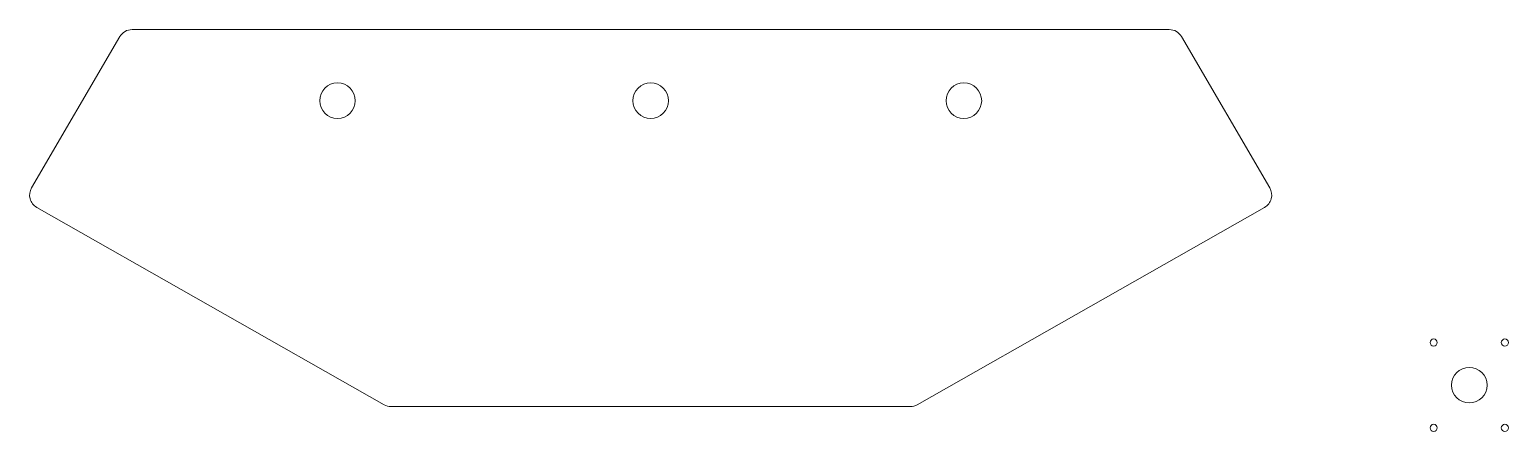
# Model space of a CAD drawing. Header units: inches. Extents: x 2.7 to 54.6, y 0.9 to 15.
import ezdxf

# ---------------------------------------------------------------- set-up
doc = ezdxf.new("R2010")
doc.units = ezdxf.units.IN
doc.layers.get('0').update_dxf_attribs({"linetype": 'CONTINUOUS', "lineweight": 0})
doc.layers.add('Joystick', color=7, linetype='CONTINUOUS', lineweight=0)

# ---------------------------------------------------------------- blocks, each defined once
blk = doc.blocks.new('Joystick')
at = {"layer": 'Joystick'}
for centre, radius in [((-1.25, 1.5), 0.125), ((1.25, 1.5), 0.125), ((0, 0), 0.625), ((-1.25, -1.5), 0.125), ((1.25, -1.5), 0.125)]:
    blk.add_circle(centre, radius, dxfattribs=at)

msp = doc.modelspace()

# ---------------------------------------------------------------- linework, layer by layer
for p, q in [((2.755, 9.437), (5.855, 14.752)), ((6.287, 15), (42.713, 15)), ((43.145, 14.752), (46.245, 9.437)), ((15.135, 1.815), (2.939, 8.75)), ((46.061, 8.75), (33.865, 1.815)), ((33.618, 1.75), (15.382, 1.75))]:
    msp.add_line(p, q)
for centre in [(13.5, 12.5), (24.5, 12.5), (35.5, 12.5)]:
    msp.add_circle(centre, 0.625)
for centre, start, end in [((6.287, 14.5), 90, 149.7436), ((42.713, 14.5), 30.2564, 90), ((3.187, 9.185), 149.7436, 240.3763), ((45.813, 9.185), 299.6237, 30.2564), ((15.382, 2.25), 240.3763, 270), ((33.618, 2.25), 270, 299.6237)]:
    msp.add_arc(centre, 0.5, start, end)

# ---------------------------------------------------------------- block references
at = {"layer": 'Joystick'}
msp.add_blockref('Joystick', (53.25, 2.5), dxfattribs=at)

doc.saveas('drawing.dxf')
